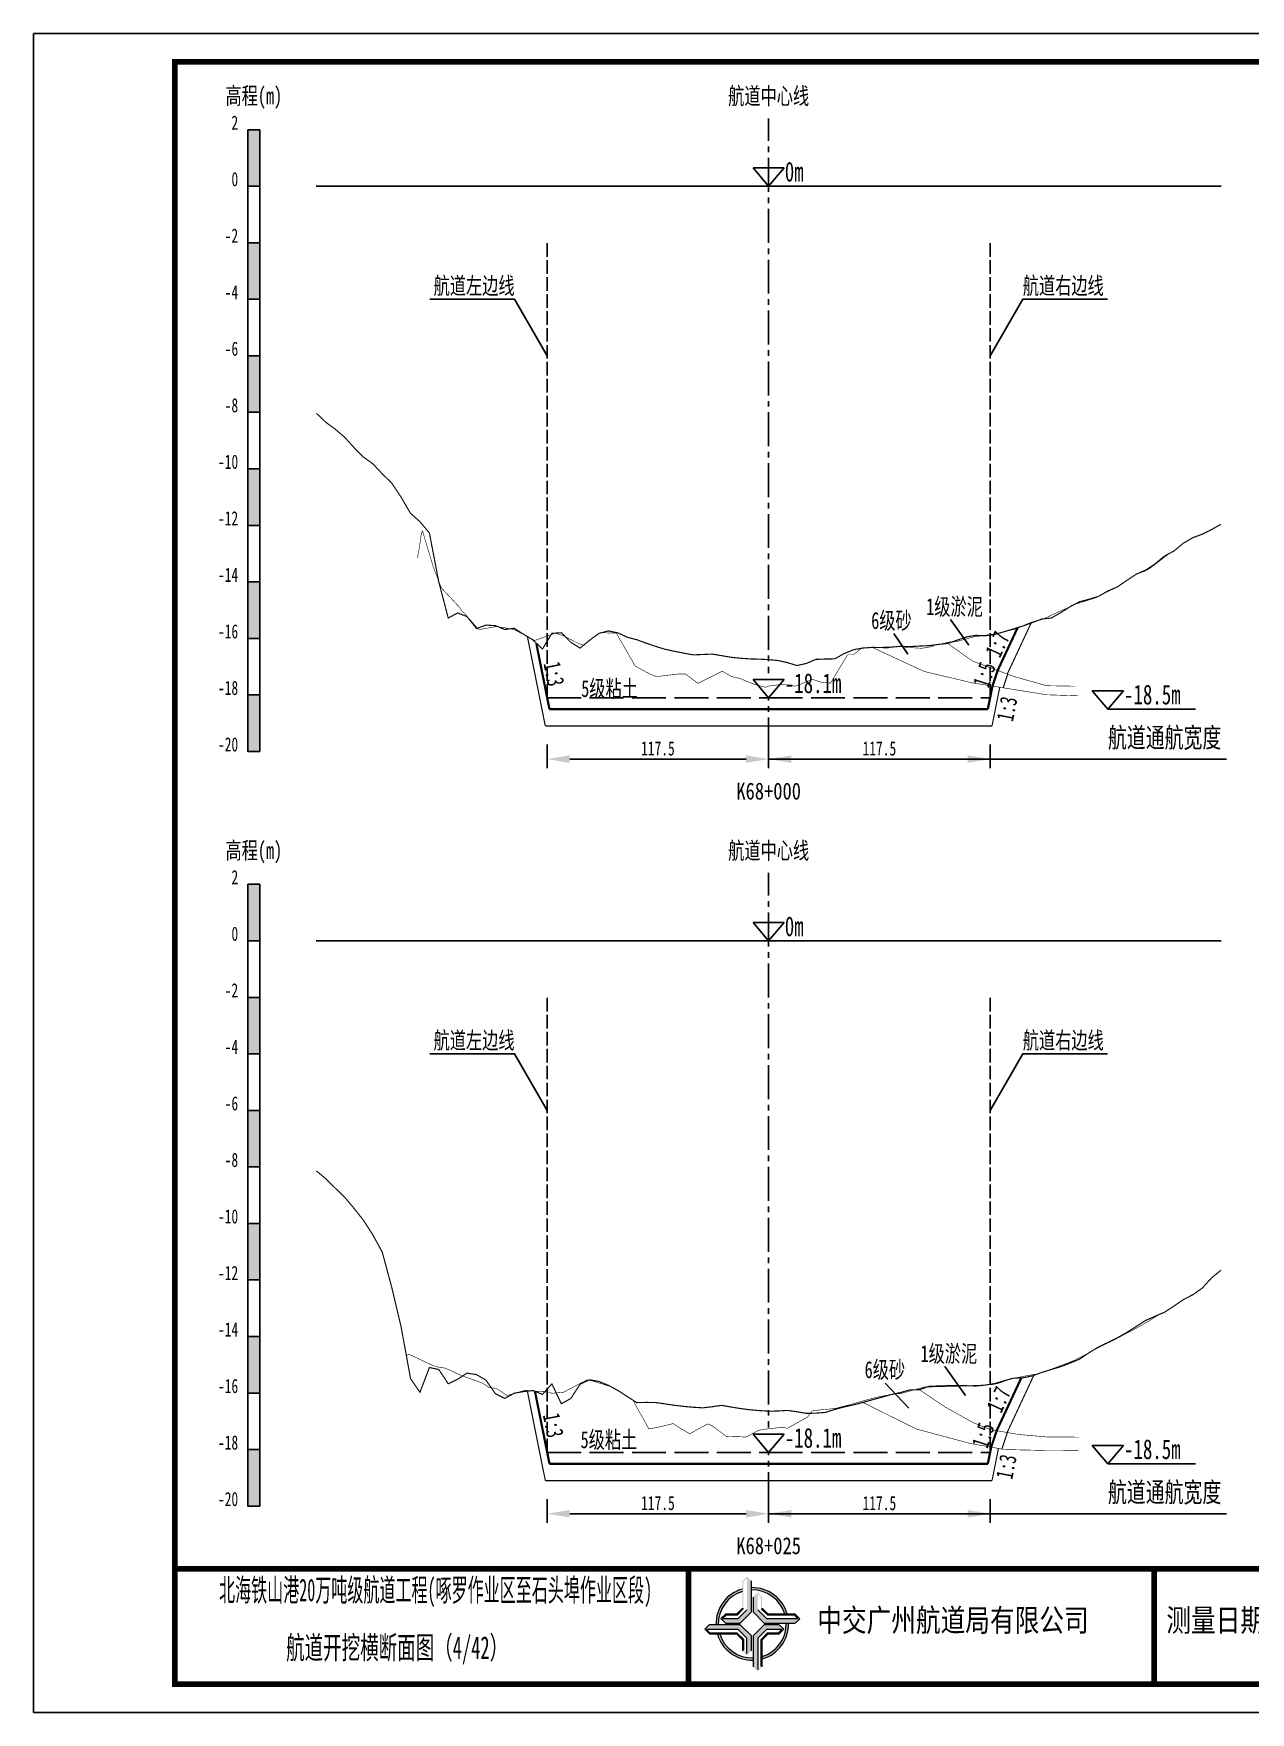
# Model space of a CAD drawing. Header units: millimetres. Extents: x 0 to 1680, y -8762 to 0.
# Drawn here: x 0 to 215.2, y -2970 to -2673 of the extents above; entities that cross this region are included whole.
import ezdxf
from ezdxf.enums import TextEntityAlignment as Align

# ---------------------------------------------------------------- set-up
doc = ezdxf.new("R2010")
doc.units = ezdxf.units.MM
for name, pattern in [('ACAD_ISO02W100', [15, 12, -3]), ('ACAD_ISO05W100', [33, 24, -3, 0, -3, 0, -3]), ('CENTER2', [1.125, 0.75, -0.125, 0.125, -0.125])]:
    doc.linetypes.add(name, pattern=pattern)
for name, color, linetype in [('0-桩号', 1, 'Continuous'), ('0-航道左右边线标注', 8, 'Continuous'), ('1-疏浚底高', 7, 'Continuous'), ('1-通航宽度', 7, 'Continuous'), ('1-通航底高', 7, 'Continuous'), ('202601', 5, 'Continuous'), ('DMX', 20, 'Continuous'), ('L1', 7, 'Continuous'), ('图幅外框线', 145, 'Continuous'), ('地质分层', 6, 'Continuous'), ('坡比', 1, 'Continuous'), ('尺寸标注', 1, 'Continuous'), ('开挖线', 4, 'Continuous'), ('标尺', 7, 'Continuous'), ('超挖线', 3, 'Continuous'), ('辅助框', 7, 'Continuous'), ('通航底面线', 7, 'ACAD_ISO02W100')]:
    doc.layers.add(name, color=color, linetype=linetype)
doc.styles.get("Standard").update_dxf_attribs({"font": 'arial.ttf'})
doc.styles.add('仿宋', font='仿宋_GB2312.ttf', dxfattribs={"width": 0.8})
doc.styles.add('仿宋GB2312', font='仿宋_GB2312.ttf', dxfattribs={"width": 0.7, "height": 2.5})
doc.styles.add('仿宋体', font='仿宋_GB2312.ttf', dxfattribs={"width": 0.8})
doc.dimstyles.new('2000', dxfattribs={"dimtxt": 3, "dimasz": 2.5, "dimexe": 1.25, "dimexo": 0.625, "dimtad": 1, "dimlfac": 2, "dimdsep": 46, "dimtxsty": 'Standard', "dimcen": 2.5, "dimadec": 0, "dimazin": 0, "dimtfac": 1, "dimtmove": 0, "dimatfit": 3, "dimfxl": 0, "dimarcsym": 0})

# ---------------------------------------------------------------- blocks, each defined once
blk = doc.blocks.new('标尺')
at = {"layer": '标尺', "linetype": 'Continuous'}
for points in [[(-2.116669999959413, 100), (0, 100), (0, 90), (-2.116669999959413, 90)], [(-2.116669999959413, 80), (0, 80), (0, 70), (-2.116669999959413, 70)], [(-2.116669999959413, 60), (0, 60), (0, 50), (-2.116669999959413, 50)], [(-2.116669999959413, 40), (0, 40), (0, 30), (-2.116669999959413, 30)], [(-2.116669999959413, 20), (0, 20), (0, 10), (-2.116669999959413, 10)], [(-2.116669999959413, 0), (0, 0), (0, -10), (-2.116669999959413, -10)]]:
    blk.add_hatch(color=256, dxfattribs=at).paths.add_polyline_path(points)
for p, q in [((-2.116669999959413, -10), (-2.116669999959413, 100)), ((0, -10), (0, 100)), ((-2.116669999959413, 80), (0, 80)), ((-2.116669999959413, 70), (0, 70)), ((-2.116669999959413, 60), (0, 60)), ((-2.116669999959413, 50), (0, 50)), ((-2.116669999959413, 40), (0, 40)), ((-2.116669999959413, 30), (0, 30)), ((-2.116669999959413, 20), (0, 20)), ((-2.116669999959413, 10), (0, 10)), ((-2.116669999959413, 0), (0, 0)), ((-2.116669999959413, -10), (0, -10))]:
    blk.add_line(p, q, dxfattribs=at)
at = {"layer": '标尺'}
for points in [[(-2.116669999959413, 100), (0, 100), (0, 90), (-2.116669999959413, 90)], [(-2.116669999959413, 100), (0, 100), (0, 90), (-2.116669999959413, 90)], [(-2.116669999959413, 80), (0, 80), (0, 70), (-2.116669999959413, 70)], [(-2.116669999959413, 80), (0, 80), (0, 70), (-2.116669999959413, 70)], [(-2.116669999959413, 60), (0, 60), (0, 50), (-2.116669999959413, 50)], [(-2.116669999959413, 60), (0, 60), (0, 50), (-2.116669999959413, 50)], [(-2.116669999959413, 40), (0, 40), (0, 30), (-2.116669999959413, 30)], [(-2.116669999959413, 40), (0, 40), (0, 30), (-2.116669999959413, 30)], [(-2.116669999959413, 20), (0, 20), (0, 10), (-2.116669999959413, 10)], [(-2.116669999959413, 20), (0, 20), (0, 10), (-2.116669999959413, 10)], [(-2.116669999959413, 0), (0, 0), (0, -10), (-2.116669999959413, -10)], [(-2.116669999959413, 0), (0, 0), (0, -10), (-2.116669999959413, -10)]]:
    blk.add_lwpolyline(points, close=True, dxfattribs=at)
at = {"layer": '标尺', "style": '仿宋GB2312', "width": 0.7}
blk.add_text('高程(m)', height=3, dxfattribs=at).set_placement((-1.058334999950603, 106.0000000009313), align=Align.MIDDLE_CENTER)
for s, p in [('2', (-3.816669999971054, 100)), ('0', (-3.816669999971054, 90)), ('-2', (-3.816669999971054, 80)), ('-4', (-3.816669999971054, 70)), ('-6', (-3.816669999971054, 60)), ('-8', (-3.816669999971054, 50)), ('-10', (-3.816669999971054, 40)), ('-12', (-3.816669999971054, 30)), ('-14', (-3.816669999971054, 20)), ('-16', (-3.816669999971054, 10)), ('-18', (-3.816669999971054, 0)), ('-20', (-3.816669999971054, -10))]:
    blk.add_text(s, height=2.5, dxfattribs=at).set_placement(p, align=Align.RIGHT)
blk = doc.blocks.new('*D185')
at = {"layer": 'Defpoints', "color": 0, "ltscale": 0.5}
for p in [(90.8333333335096, -2790.5), (130, -2790.5), (130, -2801.354208645101)]:
    blk.add_point(p, dxfattribs=at)
at = {"layer": '尺寸标注', "color": 0, "lineweight": -2, "ltscale": 0.5}
for p, q in [((90.8333333335096, -2798.75), (90.8333333335096, -2802.954208645101)), ((130, -2798.75), (130, -2802.954208645101)), ((94.8333333335096, -2801.354208645101), (126, -2801.354208645101))]:
    blk.add_line(p, q, dxfattribs=at)
at = {"layer": '尺寸标注', "color": 0, "ltscale": 0.5}
for points in [[(94.8333333335096, -2800.687541978434), (94.8333333335096, -2802.020875311767), (90.8333333335096, -2801.354208645101)], [(126, -2800.687541978434), (126, -2802.020875311767), (130, -2801.354208645101)]]:
    blk.add_solid(points, dxfattribs=at)
at = {"layer": '尺寸标注', "color": 0, "ltscale": 0.5, "insert": (110.4166666667548, -2799.479208645101), "char_height": 2.5, "attachment_point": 5, "style": '仿宋GB2312'}
blk.add_mtext('117.5', dxfattribs=at)
blk = doc.blocks.new('*D186')
at = {"layer": 'Defpoints', "color": 0, "ltscale": 0.5}
for p in [(90.8333333324227, -2924), (130, -2924), (130, -2934.854178631922)]:
    blk.add_point(p, dxfattribs=at)
at = {"layer": '尺寸标注', "color": 0, "lineweight": -2, "ltscale": 0.5}
for p, q in [((90.8333333324227, -2932.25), (90.8333333324227, -2936.454178631922)), ((130, -2932.25), (130, -2936.454178631922)), ((94.8333333324227, -2934.854178631922), (126, -2934.854178631922))]:
    blk.add_line(p, q, dxfattribs=at)
at = {"layer": '尺寸标注', "color": 0, "ltscale": 0.5}
for points in [[(94.8333333324227, -2934.187511965255), (94.8333333324227, -2935.520845298588), (90.8333333324227, -2934.854178631922)], [(126, -2934.187511965255), (126, -2935.520845298588), (130, -2934.854178631922)]]:
    blk.add_solid(points, dxfattribs=at)
at = {"layer": '尺寸标注', "color": 0, "ltscale": 0.5, "insert": (110.4166666662113, -2932.979178631922), "char_height": 2.5, "attachment_point": 5, "style": '仿宋GB2312'}
blk.add_mtext('117.5', dxfattribs=at)
blk = doc.blocks.new('*D126')
at = {"layer": 'Defpoints', "color": 0, "ltscale": 0.5}
for p in [(130, -2790.5), (169.166666666189, -2790.5), (169.166666666189, -2801.354155104536)]:
    blk.add_point(p, dxfattribs=at)
at = {"layer": '尺寸标注', "color": 0, "lineweight": -2, "ltscale": 0.5}
for p, q in [((130, -2798.75), (130, -2802.954155104536)), ((169.166666666189, -2798.75), (169.166666666189, -2802.954155104536)), ((134, -2801.354155104536), (165.166666666189, -2801.354155104536))]:
    blk.add_line(p, q, dxfattribs=at)
at = {"layer": '尺寸标注', "color": 0, "ltscale": 0.5}
for points in [[(134, -2800.68748843787), (134, -2802.020821771203), (130, -2801.354155104536)], [(165.166666666189, -2800.68748843787), (165.166666666189, -2802.020821771203), (169.166666666189, -2801.354155104536)]]:
    blk.add_solid(points, dxfattribs=at)
at = {"layer": '尺寸标注', "color": 0, "ltscale": 0.5, "insert": (149.5833333330945, -2799.479155104536), "char_height": 2.5, "attachment_point": 5, "style": '仿宋GB2312'}
blk.add_mtext('117.5', dxfattribs=at)
blk = doc.blocks.new('*D127')
at = {"layer": 'Defpoints', "color": 0, "ltscale": 0.5}
for p in [(130, -2924), (169.16666666649, -2924), (169.16666666649, -2934.854125080557)]:
    blk.add_point(p, dxfattribs=at)
at = {"layer": '尺寸标注', "color": 0, "lineweight": -2, "ltscale": 0.5}
for p, q in [((130, -2932.25), (130, -2936.454125080557)), ((169.16666666649, -2932.25), (169.16666666649, -2936.454125080557)), ((134, -2934.854125080557), (165.16666666649, -2934.854125080557))]:
    blk.add_line(p, q, dxfattribs=at)
at = {"layer": '尺寸标注', "color": 0, "ltscale": 0.5}
for points in [[(134, -2934.187458413891), (134, -2935.520791747224), (130, -2934.854125080557)], [(165.16666666649, -2934.187458413891), (165.16666666649, -2935.520791747224), (169.16666666649, -2934.854125080557)]]:
    blk.add_solid(points, dxfattribs=at)
at = {"layer": '尺寸标注', "color": 0, "ltscale": 0.5, "insert": (149.583333333245, -2932.979125080557), "char_height": 2.5, "attachment_point": 5, "style": '仿宋GB2312'}
blk.add_mtext('117.5', dxfattribs=at)
blk = doc.blocks.new('通航底高')
at = {"layer": '1-通航底高'}
for p, q in [((-2.762494692986365, 3.232132659759372), (5.923793651163578e-06, 6.932765245437622e-06)), ((2.762506540631875, 3.232132659759372), (-2.762494692986365, 3.232132659759372)), ((5.923793651163578e-06, 6.932765245437622e-06), (2.762506540631875, 3.232132659759372))]:
    blk.add_line(p, q, dxfattribs=at)
at = {"layer": '1-通航底高', "style": '仿宋', "width": 0.7}
blk.add_attdef('通航底高', (2.856129719933961, 0.8203305718488991), '', height=3.5, dxfattribs=at)
blk = doc.blocks.new('疏浚底高')
at = {"layer": '1-疏浚底高'}
for p, q in [((-2.762500616780017, 3.232125726994127), (0, 0)), ((2.762500616838224, 3.232125726994127), (-2.762500616780017, 3.232125726994127)), ((0, 0), (2.762500616838224, 3.232125726994127)), ((-5.923793651163578e-06, -6.932765245437622e-06), (15.51466270413067, -6.932765245437622e-06))]:
    blk.add_line(p, q, dxfattribs=at)
at = {"layer": '1-疏浚底高', "style": '仿宋', "width": 0.7}
blk.add_attdef('疏浚底高', (2.856123796140309, 0.8203236390836537), '', height=3.5, dxfattribs=at)

msp = doc.modelspace()

# ---------------------------------------------------------------- hatches: boundary and pattern name
at = {"layer": '辅助框'}
h = msp.add_hatch(color=5, dxfattribs=at)
h.paths.add_polyline_path([(126.9546420991754, -2946.745531914723), (126.1757059266901, -2945.967633330833), (125.3669512666797, -2946.776153838646), (125.3669512666797, -2951.536597661984), (124.2904413515067, -2952.612023077023), (122.3438002473747, -2952.612023077023), (121.5476570161914, -2953.407358599198), (122.3430715364551, -2954.199178399098), (124.9786408998406, -2954.199178399098), (126.9546420991754, -2952.223855132592)])
h.paths.add_polyline_path([(126.1454878358876, -2951.835033672583), (124.5901777498161, -2953.390380010616), (121.8645652040577, -2953.390380010616), (122.4652603731191, -2952.792388775122), (124.4098916048145, -2952.792388775122), (125.5465556764638, -2951.624466802609), (125.5465556764638, -2946.865021880639), (126.1454878358876, -2946.267331255448)], flags=16)
h = msp.add_hatch(color=5, dxfattribs=at)
edge = h.paths.add_edge_path()
edge.add_ellipse((127.1048981630242, -2954.349361724388), major_axis=(-6.017077195920141, 1.733884546287947e-06), ratio=0.9999999825377229, start_angle=-73.21171767175571, end_angle=1.446762146054482, ccw=False)
edge.add_line((125.3669512666797, -2948.588740435135), (125.3669512666797, -2948.167564622652))
edge.add_ellipse((127.1048981630242, -2954.349361724388), major_axis=(-6.421454345493813, 3.783831980513644e-06), ratio=0.9999999825377264, start_angle=-74.29719975771904, end_angle=1.35689506309039)
edge.add_line((120.6852443910575, -2954.501418438208), (121.0897390773928, -2954.501279625189))
edge = h.paths.add_edge_path()
edge.add_ellipse((127.1048981630242, -2954.349361724388), major_axis=(-6.017077195920906, 2.624791690933952e-07), ratio=0.9999999825377339, start_angle=196.7802887631043, end_angle=271.43091869106274, ccw=False)
edge.add_line((132.8657615297174, -2952.612217217457), (133.2869208631551, -2952.612217217457))
edge.add_ellipse((127.1048981630242, -2954.349361724388), major_axis=(-6.42145434549481, 2.055023733972632e-07), ratio=0.9999999825377471, start_angle=195.6953323995753, end_angle=271.3407921785149)
edge.add_line((126.9546420991754, -2947.929665483964), (126.9546420991754, -2948.334160818589))
edge = h.paths.add_edge_path()
edge.add_ellipse((127.1048981630242, -2954.349361724388), major_axis=(-6.421454345494847, 2.398647111377442e-07), ratio=0.9999999825377328, start_angle=105.7065267224622, end_angle=181.3336320078198)
edge.add_line((133.5246130739188, -2954.199907793533), (133.1201189907229, -2954.199907793533))
edge.add_ellipse((127.1048981630242, -2954.349361724388), major_axis=(-6.017077195920033, 3.038804149501319e-06), ratio=0.9999999825377467, start_angle=106.79232762585761, end_angle=181.4233031416354, ccw=False)
edge.add_line((128.8432505373096, -2960.109860479367), (128.8432505373096, -2960.531044626963))
edge = h.paths.add_edge_path()
edge.add_ellipse((127.1048981630242, -2954.349361724388), major_axis=(6.017077195919978, 2.129043967020969e-06), ratio=0.9999999825377341, start_angle=196.8039056354283, end_angle=271.4347580706571, ccw=False)
edge.add_line((121.3447520357108, -2956.088882915747), (120.9235845111346, -2956.089027449381))
edge.add_ellipse((127.1048981630242, -2954.349361724388), major_axis=(6.421454345494965, 1.010893226884053e-06), ratio=0.9999999825377122, start_angle=195.7186902341801, end_angle=271.3444001294426)
edge.add_line((127.2555596834159, -2960.769048223508), (127.2555596834159, -2960.364552247775))
h = msp.add_hatch(color=5, dxfattribs=at)
h.paths.add_polyline_path([(129.2303930909967, -2954.199907793533), (134.7087164369559, -2954.199907793533), (135.4866149782276, -2953.420971685421), (134.6780945344901, -2952.612217217457), (129.9176505189871, -2952.612217217457), (128.8422251466846, -2951.53570710994), (128.8422251466846, -2949.589066240799), (128.0468895387685, -2948.792922881615), (127.2550698885059, -2949.588337358963), (127.2550698885059, -2952.223906744015)])
h.paths.add_polyline_path([(128.0638682985341, -2951.835443487179), (128.0638682985341, -2949.109831133377), (128.6618594270682, -2949.7105261531), (128.6618594270682, -2951.655157427323), (129.8297815492487, -2952.791821563255), (134.5892263856864, -2952.791821563255), (135.18691698933, -2953.39075359441), (129.6192146577871, -2953.39075359441)], flags=16)
h = msp.add_hatch(color=5, dxfattribs=at)
h.paths.add_polyline_path([(124.9782503542041, -2954.49994512273), (119.4999273286795, -2954.50182517649), (118.722296136651, -2955.281028228294), (119.5310940767264, -2956.089505327714), (124.2915378358697, -2956.087871709836), (125.3673325624501, -2957.164012334835), (125.3680006044245, -2959.110653374684), (126.1636093935108, -2959.90652363826), (126.9551560121512, -2959.110837432396), (126.954251553539, -2956.475268389237)])
h.paths.add_polyline_path([(126.1455864869988, -2956.86400901438), (126.1465218568778, -2959.589621367943), (125.5483246248102, -2958.989131426346), (125.54765728778, -2957.044500322831), (124.3793451326227, -2955.908237114918), (119.6199005739128, -2955.909870391381), (119.0220044648981, -2955.311143438351), (124.5897064973747, -2955.30923279382)], flags=16)
h = msp.add_hatch(color=5, dxfattribs=at)
h.paths.add_polyline_path([(129.231560904119, -2954.499116607201), (127.2555596834159, -2956.474439873707), (127.2555596834159, -2961.952763262284), (128.0344958772694, -2962.730661675465), (128.8432505373096, -2961.922141167653), (128.8432505373096, -2957.161697344315), (129.9197604524529, -2956.086271929276), (131.8664015565848, -2956.086271929276), (132.6625447664296, -2955.290936407101), (131.8671302461659, -2954.499116607201)])
h.paths.add_polyline_path([(129.6200240755117, -2955.307915166866), (132.3456365785634, -2955.307915166866), (131.7449414308405, -2955.905906231177), (129.8003101778066, -2955.905906231177), (128.6636461061573, -2957.07382820369), (128.6636461061573, -2961.833273125661), (128.0647139680719, -2962.430963750851), (128.0647139680719, -2956.863261333716)], flags=16)

# ---------------------------------------------------------------- linework, layer by layer
at = {"layer": '0-航道左右边线标注', "linetype": 'ACAD_ISO02W100', "ltscale": 0.2}
for points in [[(90.83333333350947, -2790.5), (90.83333333350947, -2710)], [(169.1666666661886, -2790.5), (169.1666666661886, -2710)], [(90.83333333242263, -2924), (90.83333333242263, -2843.5)], [(169.1666666664896, -2924), (169.1666666664896, -2843.5)]]:
    msp.add_lwpolyline(points, dxfattribs=at)
at = {"layer": '0-航道左右边线标注'}
for points in [[(90.8333333335096, -2730), (85.05983064164242, -2719.999999999984), (70.05983064164242, -2719.99999999994)], [(169.166666666189, -2730), (174.9401693581144, -2720.000000000016), (189.9401693581144, -2720.00000000006)], [(90.8333333324227, -2863.5), (85.05983064055552, -2853.499999999984), (70.05983064055552, -2853.49999999994)], [(169.16666666649, -2863.5), (174.9401693584154, -2853.500000000016), (189.9401693584154, -2853.50000000006)]]:
    msp.add_lwpolyline(points, dxfattribs=at)
at = {"layer": '1-通航宽度'}
for points in [[(130, -2801.35), (211, -2801.35)], [(130, -2934.85), (211, -2934.85)]]:
    msp.add_lwpolyline(points, dxfattribs=at)
at = {"layer": 'DMX', "color": 7, "linetype": 'Continuous', "const_width": 0.2}
for points in [[(49.99999999999962, -2740.154999999795), (50, -2740.154999999795), (51.66666666668607, -2741.745000000112), (53.33333333331393, -2742.98499999987), (55, -2744.395000000019), (56.66666666668607, -2746.23499999987), (58.33333333331393, -2747.919999999925), (60, -2749.104999999981), (61.66666666668607, -2750.895000000019), (63.33333333331393, -2752.51500000013), (65, -2755.01500000013), (66.66666666668607, -2757.884999999776), (68.33333333331393, -2759.350000000093), (70, -2761.350000000093), (71.66666666668607, -2770.024999999907), (73.33333333331393, -2776.395000000019), (75, -2775.48499999987), (76.66666666668607, -2776.149999999907), (78.33333333331393, -2778.254999999888), (80, -2777.634999999776), (81.66666666668607, -2777.75), (83.33333333331393, -2778.419999999925), (85, -2778.205000000075), (86.66666666668607, -2779.279999999795), (88.33333333331393, -2780.290000000037), (90, -2781.870000000112), (91.66666666668607, -2779.100000000093), (93.33333333331393, -2778.995000000112), (95, -2780.685000000056), (96.66666666668607, -2781.709999999963), (98.33333333331393, -2780.325000000186), (100, -2779.104999999981), (101.6666666666861, -2778.674999999814), (103.3333333333139, -2779.01500000013), (105, -2779.794999999925), (106.6666666666861, -2780.225000000093), (108.3333333333139, -2780.845000000205), (110, -2781.404999999795), (111.6666666666861, -2781.919999999925), (113.3333333333139, -2782.274999999907), (115, -2782.60999999987), (116.6666666666861, -2782.910000000149), (118.3333333333139, -2782.845000000205), (120, -2782.76500000013), (121.6666666666861, -2783.049999999814), (123.3333333333139, -2783.334999999963), (125, -2783.509999999776), (126.6666666666861, -2783.625), (128.3333333333139, -2783.665000000037), (130, -2783.754999999888), (131.6666666666861, -2783.915000000037), (133.3333333333139, -2784.285000000149), (135, -2784.799999999814), (136.6666666666861, -2784.430000000168), (138.3333333333139, -2783.714999999851), (140, -2783.645000000019), (141.6666666666861, -2783.625), (143.3333333333139, -2782.694999999832), (145, -2782.004999999888), (146.6666666666861, -2781.700000000186), (148.3333333333139, -2781.589999999851), (150, -2781.600000000093), (151.6666666666861, -2781.540000000037), (153.3333333333139, -2781.399999999907), (155, -2781.439999999944), (156.6666666666861, -2781.354999999981), (158.3333333333139, -2781.279999999795), (160, -2781.064999999944), (161.6666666666861, -2780.89000000013), (163.3333333333139, -2780.314999999944), (165, -2779.729999999981), (166.6666666666861, -2779.455000000075), (168.3333333333139, -2779.535000000149), (170, -2779.299999999814), (171.6666666666861, -2778.810000000056), (173.3333333333139, -2778.305000000168), (175, -2777.794999999925), (176.6666666666861, -2777.189999999944), (178.3333333333139, -2776.564999999944), (180, -2776.39000000013), (181.6666666666861, -2775.435000000056), (183.3333333333139, -2774.379999999888), (185, -2773.504999999888), (186.6666666666861, -2773.069999999832), (188.3333333333139, -2772.560000000056), (190, -2771.604999999981), (191.6666666666861, -2770.89000000013), (193.3333333333139, -2769.745000000112), (195, -2768.645000000019), (196.6666666666861, -2767.919999999925), (198.3333333333139, -2766.814999999944), (200, -2765.430000000168), (201.6666666666861, -2764.540000000037), (203.3333333333139, -2763.165000000037), (205, -2762.189999999944), (206.6666666666861, -2761.569999999832), (208.3333333333139, -2760.745000000112), (210, -2759.794999999925)], [(49.99999999999968, -2874.185000000056), (50, -2874.185000000056), (51.66666666668607, -2875.584999999963), (53.33333333331393, -2877.225000000093), (55, -2878.834999999963), (56.66666666668607, -2880.819999999832), (58.33333333331393, -2882.935000000056), (60, -2885.51500000013), (61.66666666668607, -2888.575000000186), (63.33333333331393, -2894.774999999907), (65, -2901.805000000168), (66.66666666668607, -2910.964999999851), (68.33333333331393, -2913.35999999987), (70, -2908.98499999987), (71.66666666668607, -2909.334999999963), (73.33333333331393, -2911.865000000224), (75, -2911.055000000168), (76.66666666668607, -2909.970000000205), (78.33333333331393, -2910.240000000224), (80, -2911.214999999851), (81.66666666668607, -2913.604999999981), (83.33333333331393, -2914.450000000186), (85, -2913.529999999795), (86.66666666668607, -2913.23499999987), (88.33333333331393, -2913.049999999814), (90, -2913.73499999987), (91.66666666668607, -2911.884999999776), (93.33333333331393, -2915.384999999776), (95, -2914.470000000205), (96.66666666668607, -2911.930000000168), (98.33333333331393, -2911.154999999795), (100, -2911.455000000075), (101.6666666666861, -2912.145000000019), (103.3333333333139, -2913.035000000149), (105, -2914.125), (106.6666666666861, -2915.194999999832), (108.3333333333139, -2915.149999999907), (110, -2915.174999999814), (111.6666666666861, -2915.419999999925), (113.3333333333139, -2915.665000000037), (115, -2915.85999999987), (116.6666666666861, -2916.01500000013), (118.3333333333139, -2916.115000000224), (120, -2915.924999999814), (121.6666666666861, -2915.680000000168), (123.3333333333139, -2915.970000000205), (125, -2916.240000000224), (126.6666666666861, -2916.455000000075), (128.3333333333139, -2916.60999999987), (130, -2916.700000000186), (131.6666666666861, -2916.680000000168), (133.3333333333139, -2916.575000000186), (135, -2916.805000000168), (136.6666666666861, -2917.100000000093), (138.3333333333139, -2917.060000000056), (140, -2916.935000000056), (141.6666666666861, -2916.410000000149), (143.3333333333139, -2915.959999999963), (145, -2915.595000000205), (146.6666666666861, -2915.165000000037), (148.3333333333139, -2914.694999999832), (150, -2914.240000000224), (151.6666666666861, -2913.76500000013), (153.3333333333139, -2913.410000000149), (155, -2912.924999999814), (156.6666666666861, -2912.910000000149), (158.3333333333139, -2912.310000000056), (160, -2912.25), (161.6666666666861, -2912.194999999832), (163.3333333333139, -2912.194999999832), (165, -2912.205000000075), (166.6666666666861, -2912.254999999888), (168.3333333333139, -2912.084999999963), (170, -2911.814999999944), (171.6666666666861, -2911.314999999944), (173.3333333333139, -2910.85999999987), (175, -2910.799999999814), (176.6666666666861, -2910.455000000075), (178.3333333333139, -2909.839999999851), (180, -2909.330000000075), (181.6666666666861, -2908.830000000075), (183.3333333333139, -2908.189999999944), (185, -2907.490000000224), (186.6666666666861, -2906.370000000112), (188.3333333333139, -2905.350000000093), (190, -2904.549999999814), (191.6666666666861, -2903.725000000093), (193.3333333333139, -2902.785000000149), (195, -2901.725000000093), (196.6666666666861, -2900.660000000149), (198.3333333333139, -2899.919999999925), (200, -2899.209999999963), (201.6666666666861, -2898.115000000224), (203.3333333333139, -2896.975000000093), (205, -2896.120000000112), (206.6666666666861, -2894.955000000075), (208.3333333333139, -2893.129999999888), (209.9999999999994, -2891.75)]]:
    msp.add_lwpolyline(points, dxfattribs=at)
at = {"layer": 'L1', "linetype": 'CENTER2', "ltscale": 8}
for p, q in [((129.9999999999995, -2800), (129.9999999999995, -2688)), ((129.9999999999995, -2933.499999999069), (129.9999999999995, -2821.499999999069))]:
    msp.add_line(p, q, dxfattribs=at)
at = {"layer": 'L1'}
for p, q in [((127.2374993832195, -2696.767874272773), (129.9999999999995, -2699.999999999767)), ((132.7625006168378, -2696.767874272773), (127.2374993832195, -2696.767874272773)), ((129.9999999999995, -2699.999999999767), (132.7625006168378, -2696.767874272773)), ((49.99999999999955, -2699.999999999767), (209.9999999999995, -2700.000000000233)), ((127.2374993832195, -2830.267874271842), (129.9999999999995, -2833.499999998836)), ((132.7625006168378, -2830.267874271842), (127.2374993832195, -2830.267874271842)), ((129.9999999999995, -2833.499999998836), (132.7625006168378, -2830.267874271842)), ((49.99999999999955, -2833.499999998836), (209.9999999999995, -2833.499999999302))]:
    msp.add_line(p, q, dxfattribs=at)
at = {"layer": '地质分层'}
for points in [[(162.1770566650603, -2776.675835346008), (165.3783187771987, -2781.197216542947)], [(152.1245265648395, -2779.157945099018), (154.5857074738888, -2782.812873534989)], [(161.1779263893366, -2908.821299660235), (164.7861494710305, -2913.938619370263)], [(150.6110147538455, -2911.776481586621), (154.7927641505337, -2916.149541970135)]]:
    msp.add_lwpolyline(points, dxfattribs=at)
at = {"layer": '地质分层', "linetype": 'ACAD_ISO05W100', "ltscale": 0.2, "const_width": 0.1, "flags": 128}
for points in [[(148.3333333333139, -2781.589999999851), (157.5068313051015, -2785.845164290629), (165.979764229618, -2787.857057896443), (179.1664774639648, -2789.969333317131), (184.7946517971331, -2790.158600035491)], [(161.6666666666861, -2780.89000000013), (166.0086328256875, -2783.98332904838), (173.4134276984259, -2786.753851043992), (179.1664774639648, -2788.369333412498), (184.2200843488209, -2788.453839382139)], [(156.6666666666861, -2912.910000000149), (161.1875772941858, -2915.957781171426), (166.1385415075347, -2918.717187732458), (169.119224043563, -2919.948222080246), (174.1928797895089, -2920.831899105571), (179.1664774639648, -2921.262888941914), (184.8622050968169, -2921.301194119788)], [(146.6666666666861, -2915.165000000037), (156.1716587403789, -2919.8815294737), (165.6622096737847, -2922.41862734966), (171.6957462364808, -2923.491266758181), (179.1664774639648, -2923.662888798863), (184.7448634502833, -2923.681887229059)]]:
    msp.add_lwpolyline(points, dxfattribs=at)
at = {"layer": '开挖线', "linetype": 'Continuous', "const_width": 0.4, "flags": 128}
for points in [[(170.5028778516791, -2785.664861746067), (174.0381241248132, -2778.089334017869)], [(91.2333333326186, -2792.499999994654), (88.89848634464792, -2780.825765054801)], [(169.5799190166234, -2788.433738251291), (170.5028778516791, -2785.664861746067)], [(168.7666666679508, -2792.499999994654), (169.5799190166234, -2788.433738251291)], [(91.2333333326186, -2792.499999994654), (168.7666666679508, -2792.499999994654)], [(91.23333333224481, -2925.999999994654), (88.67109755205954, -2913.188821093728)], [(170.3239255754188, -2920.158044567103), (174.6857333605759, -2910.811313598843)], [(169.35175601956, -2923.074553234739), (170.3239255754188, -2920.158044567103)], [(168.766666667577, -2925.999999994654), (169.35175601956, -2923.074553234739)], [(91.23333333224481, -2925.999999994654), (168.766666667577, -2925.999999994654)]]:
    msp.add_lwpolyline(points, dxfattribs=at)
at = {"layer": '超挖线', "linetype": 'ACAD_ISO02W100', "ltscale": 0.5, "const_width": 0.2, "flags": 128}
for points in [[(90.50000003257617, -2795.499999994654), (87.3372781447695, -2779.686390555621)], [(172.2055786804038, -2786.301931398772), (176.4152179145574, -2777.281275896963)], [(169.499999967993, -2795.499999994654), (170.8718630547897, -2788.640684560673)], [(171.4785550294703, -2788.737865755355), (172.2811127320111, -2786.330192647732)], [(90.50000003257617, -2795.499999994654), (169.499999967993, -2795.499999994654)], [(172.1735866295491, -2920.48019945108), (176.8905690263384, -2910.372380029331)], [(90.50000003220238, -2928.999999994654), (87.3322246460978, -2913.161123064131)], [(171.239878040057, -2923.410222715853), (172.2141948859026, -2920.487272178316)], [(169.4999999676193, -2928.999999994654), (170.6393091950521, -2923.303453857491)], [(90.50000003220238, -2928.999999994654), (169.4999999676193, -2928.999999994654)]]:
    msp.add_lwpolyline(points, dxfattribs=at)
at = {"layer": '辅助框', "color": 5, "linetype": 'Continuous', "lineweight": 0}
for p, q in [((126.9546420991754, -2952.223855132592), (126.9546420991754, -2946.745531914723)), ((125.3669512666797, -2951.536597661984), (124.2904413515067, -2952.612023077023)), ((125.5465556764638, -2951.624466802609), (124.4098916048145, -2952.792388775122)), ((124.5901777498161, -2953.390380010616), (126.1454878358876, -2951.835033672583)), ((127.2550698885059, -2949.588337358963), (127.2550698885059, -2952.223906744015)), ((128.0638682985341, -2951.835443487179), (129.6192146577871, -2953.39075359441)), ((129.8297815492487, -2952.791821563255), (128.6618594270682, -2951.655157427323)), ((129.9176505189871, -2952.612217217457), (128.8422251466846, -2951.53570710994)), ((119.4999273286795, -2954.50182517649), (118.722296136651, -2955.281028228294)), ((124.9782503542041, -2954.49994512273), (119.4999273286795, -2954.50182517649)), ((122.3438002473747, -2952.612023077023), (121.5476570161914, -2953.407358599198)), ((121.5476570161914, -2953.407358599198), (122.3430715364551, -2954.199178399098)), ((122.4652603731191, -2952.792388775122), (121.8645652040577, -2953.390380010616)), ((121.8645652040577, -2953.390380010616), (124.5901777498161, -2953.390380010616)), ((122.3430715364551, -2954.199178399098), (124.9786408998406, -2954.199178399098)), ((124.2904413515067, -2952.612023077023), (122.3438002473747, -2952.612023077023)), ((124.4098916048145, -2952.792388775122), (122.4652603731191, -2952.792388775122)), ((126.954251553539, -2956.475268389237), (124.9782503542041, -2954.49994512273)), ((124.9786408998406, -2954.199178399098), (126.9546420991754, -2952.223855132592)), ((127.2550698885059, -2952.223906744015), (129.2303930909967, -2954.199907793533)), ((129.231560904119, -2954.499116607201), (127.2555596834159, -2956.474439873707)), ((129.2303930909967, -2954.199907793533), (134.7087164369559, -2954.199907793533)), ((131.8671302461659, -2954.499116607201), (129.231560904119, -2954.499116607201)), ((129.6192146577871, -2953.39075359441), (135.18691698933, -2953.39075359441)), ((134.5892263856864, -2952.791821563255), (129.8297815492487, -2952.791821563255)), ((134.6780945344901, -2952.612217217457), (129.9176505189871, -2952.612217217457)), ((132.6625447664296, -2955.290936407101), (131.8671302461659, -2954.499116607201)), ((135.18691698933, -2953.39075359441), (134.5892263856864, -2952.791821563255)), ((135.4866149782276, -2953.420971685421), (134.6780945344901, -2952.612217217457)), ((134.7087164369559, -2954.199907793533), (135.4866149782276, -2953.420971685421)), ((118.722296136651, -2955.281028228294), (119.5310940767264, -2956.089505327714)), ((124.5897064973747, -2955.30923279382), (119.0220044648981, -2955.311143438351)), ((119.0220044648981, -2955.311143438351), (119.6199005739128, -2955.909870391381)), ((119.5310940767264, -2956.089505327714), (124.2915378358697, -2956.087871709836)), ((119.6199005739128, -2955.909870391381), (124.3793451326227, -2955.908237114918)), ((124.2915378358697, -2956.087871709836), (125.3673325624501, -2957.164012334835)), ((124.3793451326227, -2955.908237114918), (125.54765728778, -2957.044500322831)), ((126.1455864869988, -2956.86400901438), (124.5897064973747, -2955.30923279382)), ((125.3673325624501, -2957.164012334835), (125.3680006044245, -2959.110653374684)), ((125.54765728778, -2957.044500322831), (125.5483246248102, -2958.989131426346)), ((126.1465218568778, -2959.589621367943), (126.1455864869988, -2956.86400901438)), ((126.9551560121512, -2959.110837432396), (126.954251553539, -2956.475268389237)), ((127.2555596834159, -2956.474439873707), (127.2555596834159, -2961.952763262284)), ((129.6200240755117, -2955.307915166866), (128.0647139680719, -2956.863261333716)), ((128.0647139680719, -2956.863261333716), (128.0647139680719, -2962.430963750851)), ((128.6636461061573, -2957.07382820369), (129.8003101778066, -2955.905906231177)), ((128.6636461061573, -2961.833273125661), (128.6636461061573, -2957.07382820369)), ((128.8432505373096, -2957.161697344315), (129.9197604524529, -2956.086271929276)), ((128.8432505373096, -2961.922141167653), (128.8432505373096, -2957.161697344315)), ((132.3456365785634, -2955.307915166866), (129.6200240755117, -2955.307915166866)), ((129.8003101778066, -2955.905906231177), (131.7449414308405, -2955.905906231177)), ((129.9197604524529, -2956.086271929276), (131.8664015565848, -2956.086271929276)), ((131.7449414308405, -2955.905906231177), (132.3456365785634, -2955.307915166866)), ((131.8664015565848, -2956.086271929276), (132.6625447664296, -2955.290936407101))]:
    msp.add_line(p, q, dxfattribs=at)
at = {"layer": '辅助框', "color": 24, "const_width": 1}
for points in [[(24.99999999890201, -2944.581966023392), (414.999999998902, -2944.581966023392)], [(115.8011873328366, -2944.581966023392), (115.8011873328366, -2965)], [(198.1590174271198, -2944.581966023392), (198.1590174271198, -2965)]]:
    msp.add_lwpolyline(points, dxfattribs=at)
at = {"layer": '辅助框', "color": 5, "linetype": 'Continuous', "lineweight": 0}
for major_axis, ratio, start_param, end_param in [((-6.421454345493874, 3.783831980513667e-06), 0.9999999825377256, -1.296730760784131, 0.02368228645498349), ((-6.017077195920137, 1.733884546287946e-06), 0.9999999825377225, -1.277785524412653, 0.02525076294187012), ((-6.421454345494849, 2.055023733972644e-07), 0.9999999825377464, 3.415527881157325, 4.735790218484762), ((-6.017077195920323, 2.624791690933738e-07), 0.9999999825377344, 3.434463941941369, 4.737363222872061), ((-6.421454345494839, 2.398647111377438e-07), 0.9999999825377329, 1.844926932154336, 3.164868923136232), ((-6.017077195919474, 3.038804149501042e-06), 0.9999999825377472, 1.863877732939714, 3.166433979665309), ((6.421454345494936, 1.01089322688405e-06), 0.9999999825377134, 3.415935552277314, 4.735853189107702), ((6.017077195919973, 2.129043967020968e-06), 0.9999999825377346, 3.434876134122447, 4.737430232687218)]:
    msp.add_ellipse((127.1048981630242, -2954.349361724388), major_axis=major_axis, ratio=ratio, start_param=start_param, end_param=end_param, dxfattribs=at)

# ---------------------------------------------------------------- block references
at = {"layer": '1-疏浚底高'}
for p in [(190, -2792.5), (190, -2926)]:
    msp.add_blockref('疏浚底高', p, dxfattribs=at).add_auto_attribs({'疏浚底高': '-18.5m'})
at = {"layer": '标尺'}
for p in [(39.99999999999955, -2790), (39.99999999999955, -2923.499999999069)]:
    msp.add_blockref('标尺', p, dxfattribs=at)

# ---------------------------------------------------------------- texts
at = {"layer": '0-航道左右边线标注', "style": '仿宋', "width": 0.7}
for p in [(85.05983064164242, -2719.999999999984), (85.05983064055552, -2853.499999999984)]:
    msp.add_text('航道左边线', height=3, dxfattribs=at).set_placement(p, align=Align.BOTTOM_RIGHT)
for p in [(174.9401693581144, -2720.000000000016), (174.9401693584154, -2853.500000000016)]:
    msp.add_text('航道右边线', height=3, dxfattribs=at).set_placement(p, align=Align.BOTTOM_LEFT)
at = {"layer": '1-通航宽度', "style": '仿宋', "width": 0.7}
for p in [(190, -2800.35), (190, -2933.85)]:
    msp.add_text('航道通航宽度', height=3.5, dxfattribs=at).set_placement(p, align=Align.BOTTOM_LEFT)
at = {"layer": 'L1', "style": '仿宋', "width": 0.7}
for p in [(129.9999999999995, -2684.02892156085), (129.9999999999995, -2817.528921559919)]:
    msp.add_text('航道中心线', height=3, dxfattribs=at).set_placement(p, align=Align.MIDDLE_CENTER)
for p in [(132.8561237953249, -2699.179669429315), (132.8561237953249, -2832.679669428384)]:
    msp.add_text('0m ', height=3.5, dxfattribs=at).set_placement(p)
at = {"layer": '地质分层', "linetype": 'Continuous', "style": '仿宋GB2312', "width": 0.7}
for s, p in [('1级淤泥', (162.8728020564951, -2774.382403043227)), ('6级砂', (151.7159792710609, -2776.832388776376)), ('5级粘土', (101.8656447492735, -2788.862006463777)), ('1级淤泥', (161.8736717807714, -2906.527867357455)), ('6级砂', (150.5578869893151, -2909.353964238155)), ('5级粘土', (101.7476400352915, -2921.748286064744))]:
    msp.add_text(s, height=3, dxfattribs=at).set_placement(p, align=Align.MIDDLE_CENTER)
at = {"layer": '坡比', "style": '仿宋体', "width": 0.7}
for s, rotation, p in [('1:7', 65, (170.4581337198686, -2781.031329069278)), ('1:3', 281, (92.02707417223544, -2786.270665165553)), ('1:5', 72, (168.1440319942349, -2786.416843998091)), ('1:3', 79, (172.1470862569984, -2792.462607576814)), ('1:7', 65, (170.6924690631155, -2914.638895562793)), ('1:3', 281, (91.91337417187614, -2919.202165165625)), ('1:5', 72, (167.9404747919118, -2920.983841597317)), ('1:3', 79, (172.0308093269427, -2926.543992225224))]:
    msp.add_text(s, height=3, rotation=rotation, dxfattribs=at).set_placement(p, align=Align.MIDDLE)
at = {"layer": '辅助框', "color": 7, "style": '仿宋GB2312'}
for s, width, p in [('北海铁山港20万吨级航道工程(啄罗作业区至石头埠作业区段)', 0.52, (71.09226409892418, -2948.34125590487)), ('         航道开挖横断面图（4/42）', 0.6, (56.94663040895202, -2958.528455383558))]:
    msp.add_text(s, height=4, dxfattribs=dict(at, width=width)).set_placement(p, align=Align.MIDDLE_CENTER)
at = {"layer": '辅助框', "lineweight": 0, "char_height": 4, "width": 115.8863471220259, "attachment_point": 1}
for s, insert in [('{\\fKaiTi|b0|i0|c134|p49;\\W0.8;中交广州航道局有限公司}', (138.5828873342745, -2951.682042507085)), ('{\\fKaiTi|b0|i0|c134|p49;\\W0.8;测量日期：2026年1月21日}', (200.3284275252676, -2951.682042507085))]:
    msp.add_mtext(s, dxfattribs=dict(at, insert=insert))

# ---------------------------------------------------------------- wipeouts: each hides what was drawn before it
for points in [[(124.16783783783768, -2808.605927027027), (124.16783783783768, -2805.451872972973), (135.76729729729712, -2805.451872972973), (135.76729729729712, -2808.605927027027)], [(124.16783783783768, -2942.105927026096), (124.16783783783768, -2938.951872972042), (135.76729729729712, -2938.951872972042), (135.76729729729712, -2942.105927026096)]]:
    msp.add_wipeout(points).dxf.layer = '0-桩号'

# ---------------------------------------------------------------- next in the draw order: texts
at = {"layer": '0-桩号', "style": '仿宋', "width": 0.8}
for s, p in [('K68+000', (130, -2807.028899999999)), ('K68+025', (130, -2940.5289))]:
    msp.add_text(s, height=3, dxfattribs=at).set_placement(p, align=Align.MIDDLE)

# ---------------------------------------------------------------- next in the draw order: wipeouts: each hides what was drawn before it
for points in [[(143.32193774963514, -2790.5), (127.1304339162742, -2790.5), (127.1304339162742, -2786.1510097102982), (143.32193774963514, -2786.1510097102982)], [(143.32193774963514, -2924), (127.1304339162742, -2924), (127.1304339162742, -2919.6510097102982), (143.32193774963514, -2919.6510097102982)]]:
    msp.add_wipeout(points).dxf.layer = '1-通航底高'

# ---------------------------------------------------------------- next in the draw order: linework, layer by layer
at = {"layer": '202601', "color": 1, "linetype": 'Continuous', "const_width": 0.1}
for points in [[(67.86700000019854, -2765.8), (68.17022222242056, -2764.349999427795), (68.59688888908755, -2761.350002288818), (68.78688888908755, -2760.999999046326), (70.65022222242055, -2767.249999046326), (72.10355555575455, -2771.050000190735), (75.37355555575456, -2774.549999237061), (75.81688888908755, -2775.250000953674), (76.10688888908754, -2775.450000762939), (78.75022222242055, -2778.449997901917), (81.87688888908755, -2777.89999961853), (83.44355555575456, -2778.150000572205), (85.03355555575456, -2778.449997901917), (88.51355555575456, -2780.299997329712), (88.62022222242055, -2780.349998474121), (88.82355555575455, -2780.299997329712), (92.28355555575456, -2779.050002098084), (93.59022222242055, -2779.499998092651), (96.37022222242055, -2780.900001525879), (97.24022222242056, -2781.199998855591), (99.26355555575455, -2779.60000038147), (100.2668888890876, -2779.000000953674), (102.9902222224206, -2779.050002098084), (103.0568888890875, -2779.050002098084), (103.1035555557546, -2779.14999961853), (106.4102222224206, -2784.899997711182), (109.0768888890876, -2786.350002288818), (109.6502222224206, -2786.549997329711), (110.1402222224206, -2786.750001907349), (114.0535555557546, -2786.300001144409), (115.3102222224206, -2786.300001144409), (117.4302222224206, -2787.89999961853), (117.4802222224206, -2787.950000762939), (117.5068888890875, -2787.950000762939), (117.5902222224205, -2787.89999961853), (121.7835555557545, -2785.799999237061), (123.4535555557545, -2786.750001907349), (125.0168888890876, -2787.10000038147), (125.7568888890876, -2787.449998855591), (127.4502222224206, -2788.100004196167), (129.4335555557545, -2788.649997711182), (129.9535555557545, -2788.450002670288), (132.4035555557546, -2788.100004196167), (134.6968888890876, -2788.450002670288), (135.2535555557545, -2788.249998092651), (137.7268888890875, -2787.250003814697), (139.3135555557545, -2787.749996185303), (140.9535555557545, -2787.89999961853), (143.9568888890876, -2782.89999961853), (144.9735555557546, -2782.89999961853), (146.3468888890876, -2781.800003051758), (148.4135555557546, -2781.499996185303), (149.4768888890875, -2781.64999961853), (150.9768888890875, -2781.700000762939), (152.9602222224206, -2781.400003433228), (154.6835555557545, -2781.599998474121), (157.0435555557546, -2781.750001907349), (158.9335555557545, -2781.450004577637), (159.4268888890876, -2781.199998855591), (161.9635555557545, -2780.649995803833), (163.0002222224206, -2780.600004196167), (165.4835555557545, -2779.949998855591), (166.3035555557545, -2779.699997901917), (166.5035555557546, -2779.699997901917), (169.6835555557545, -2779.250001907349), (170.1868888890876, -2779.250001907349), (171.5668888890876, -2778.850002288818), (173.9835555557545, -2778.249998092651), (175.6635555557546, -2777.449998855591), (176.0902222224206, -2777.300000190735), (176.5668888890876, -2777.10000038147), (178.3668888890876, -2776.649999618529), (181.8335555557545, -2775.050001144409), (182.8935555557545, -2774.60000038147), (183.5968888890876, -2774.14999961853), (185.9735555557546, -2773.400001525879), (187.8835555557546, -2772.800002098084), (188.4868888890876, -2772.449998855591), (189.1368888890876, -2772.150001525879), (191.8602222224206, -2770.799999237061), (192.7802222224205, -2770.199999809265), (194.9035555557545, -2768.649997711182), (196.3068888890876, -2768.200001716614), (197.2102222224206, -2767.750000953674), (198.1702222224206, -2767.049999237061), (200.6368888890876, -2765.149998664856), (200.8335555557545, -2765.050001144409)], [(65.81700000019855, -2906.299999999069), (65.88355555575455, -2906.399999617599), (66.00688888908755, -2906.850000380538), (66.40022222242055, -2906.650000571273), (70.45688888908755, -2908.550001143478), (71.28022222242055, -2908.84999847319), (72.81688888908755, -2909.099999426864), (75.80355555575456, -2910.450001715682), (79.40688888908755, -2911.74999809172), (80.64688888908753, -2912.550002097153), (81.31022222242055, -2912.59999847319), (82.05355555575456, -2912.799998282455), (83.71355555575455, -2913.950000762008), (86.96022222242055, -2912.99999809172), (87.60355555575455, -2913.100000380538), (89.27688888908754, -2913.199997900986), (91.30022222242056, -2913.350001334213), (91.63688888908754, -2913.550001143478), (93.75022222242055, -2913.350001334213), (97.70688888908754, -2911.250000952743), (97.92355555575455, -2911.149998663925), (98.82355555575455, -2911.34999847319), (101.6868888890876, -2912.249999999069), (102.1202222224206, -2912.350002287887), (105.8535555557546, -2914.64999771025), (106.0302222224206, -2914.800001143478), (106.4035555557545, -2915.49999809172), (108.8168888890876, -2919.850002287887), (110.2468888890876, -2919.59999656584), (113.1235555557545, -2918.899999617599), (114.3935555557546, -2919.749999999069), (116.0568888890875, -2920.700002669357), (119.2368888890876, -2918.950000762008), (120.0102222224206, -2919.299999236129), (122.5568888890876, -2921.200004576705), (123.1402222224206, -2921.249996184371), (124.4335555557546, -2921.200004576705), (125.9768888890876, -2921.29999732878), (128.2102222224206, -2920.09999847319), (129.2602222224206, -2919.900003432297), (131.9835555557545, -2919.59999656584), (132.9935555557545, -2919.64999771025), (133.2768888890876, -2919.749999999069), (136.8602222224206, -2917.750001906417), (137.7202222224205, -2916.649995802902), (139.3835555557545, -2916.450000762008), (141.6902222224206, -2916.249996184371), (144.2102222224206, -2915.600000380538), (144.4135555557546, -2915.549999236129), (147.7468888890876, -2914.59999656584), (149.7802222224205, -2914.100004195236), (152.2202222224205, -2913.650003432297), (153.3235555557545, -2913.600002287887), (157.5235555557545, -2912.449999808334), (157.5635555557545, -2912.449999808334), (159.2702222224206, -2912.399998663925), (163.1535555557546, -2912.300001143478), (163.2268888890875, -2912.300001143478), (163.3768888890876, -2912.300001143478), (166.2068888890876, -2912.14999771025), (168.7568888890875, -2912.050000189804), (169.5902222224206, -2911.999999045394), (170.3835555557546, -2911.850000380538), (172.9068888890876, -2910.999999999069), (174.3368888890876, -2910.699997900986), (175.8068888890876, -2910.400000571273), (177.6568888890876, -2910.09999847319), (178.5568888890876, -2909.800001143478), (180.4568888890876, -2909.099999426864), (183.1168888890876, -2908.100000380538), (184.1235555557545, -2907.700000762008), (186.2202222224205, -2906.599999426864), (186.8468888890876, -2906.199999808334), (187.4002222224206, -2905.949998854659), (189.7335555557545, -2904.749999999069), (190.8435555557545, -2904.24999809172), (192.9802222224206, -2903.100000380538), (195.4435555557546, -2901.799999236129), (197.1535555557545, -2900.800000189804), (198.4235555557545, -2900.000000952743), (200.8302222224206, -2898.699999808334)]]:
    msp.add_lwpolyline(points, dxfattribs=at)
at = {"layer": '图幅外框线'}
msp.add_lwpolyline([(-1.097987478715368e-09, -2673), (419.999999998902, -2673), (419.999999998902, -2970), (-1.097987478715368e-09, -2970)], close=True, dxfattribs=at)
at = {"layer": '辅助框', "color": 24, "const_width": 1}
msp.add_lwpolyline([(414.999999998902, -2965), (414.999999998902, -2678), (24.99999999890201, -2678), (24.99999999890201, -2965)], close=True, dxfattribs=at)
at = {"layer": '通航底面线', "ltscale": 0.5}
for points in [[(90.83333333331393, -2790.5), (130, -2790.5), (169.1666666666861, -2790.5)], [(90.83333333331393, -2924), (130, -2924), (169.1666666666861, -2924)]]:
    msp.add_lwpolyline(points, dxfattribs=at)

# ---------------------------------------------------------------- next in the draw order: block references
at = {"layer": '1-通航底高'}
for p in [(130, -2790.5), (130, -2924)]:
    msp.add_blockref('通航底高', p, dxfattribs=at).add_auto_attribs({'通航底高': '-18.1m'})

# ---------------------------------------------------------------- next in the draw order: dimensions: what is measured, and where the dimension line sits
at = {"layer": '尺寸标注', "ltscale": 0.5}
for p1, p2, distance, picture, middle in [((90.8333333335096, -2790.5), (130, -2790.5), -10.854208645101153, '*D185', (110.4166666667548, -2799.479208645101)), ((130, -2790.5), (169.166666666189, -2790.5), -10.854155104535948, '*D126', (149.5833333330945, -2799.479155104536)), ((90.8333333324227, -2924), (130, -2924), -10.854178631921968, '*D186', (110.4166666662113, -2932.979178631922)), ((130, -2924), (169.16666666649, -2924), -10.854125080556969, '*D127', (149.583333333245, -2932.979125080557))]:
    dim = msp.add_aligned_dim(p1=p1, p2=p2, distance=distance, dimstyle='2000', override={"dimtxt": 3.5, "dimasz": 4, "dimexe": 1.6, "dimexo": 8.25, "dimlfac": 3, "dimtxsty": '仿宋GB2312'}, dxfattribs=at)
    dim.commit()
    dim.dimension.update_dxf_attribs({"geometry": picture, "text_midpoint": middle})

doc.saveas('drawing.dxf')
